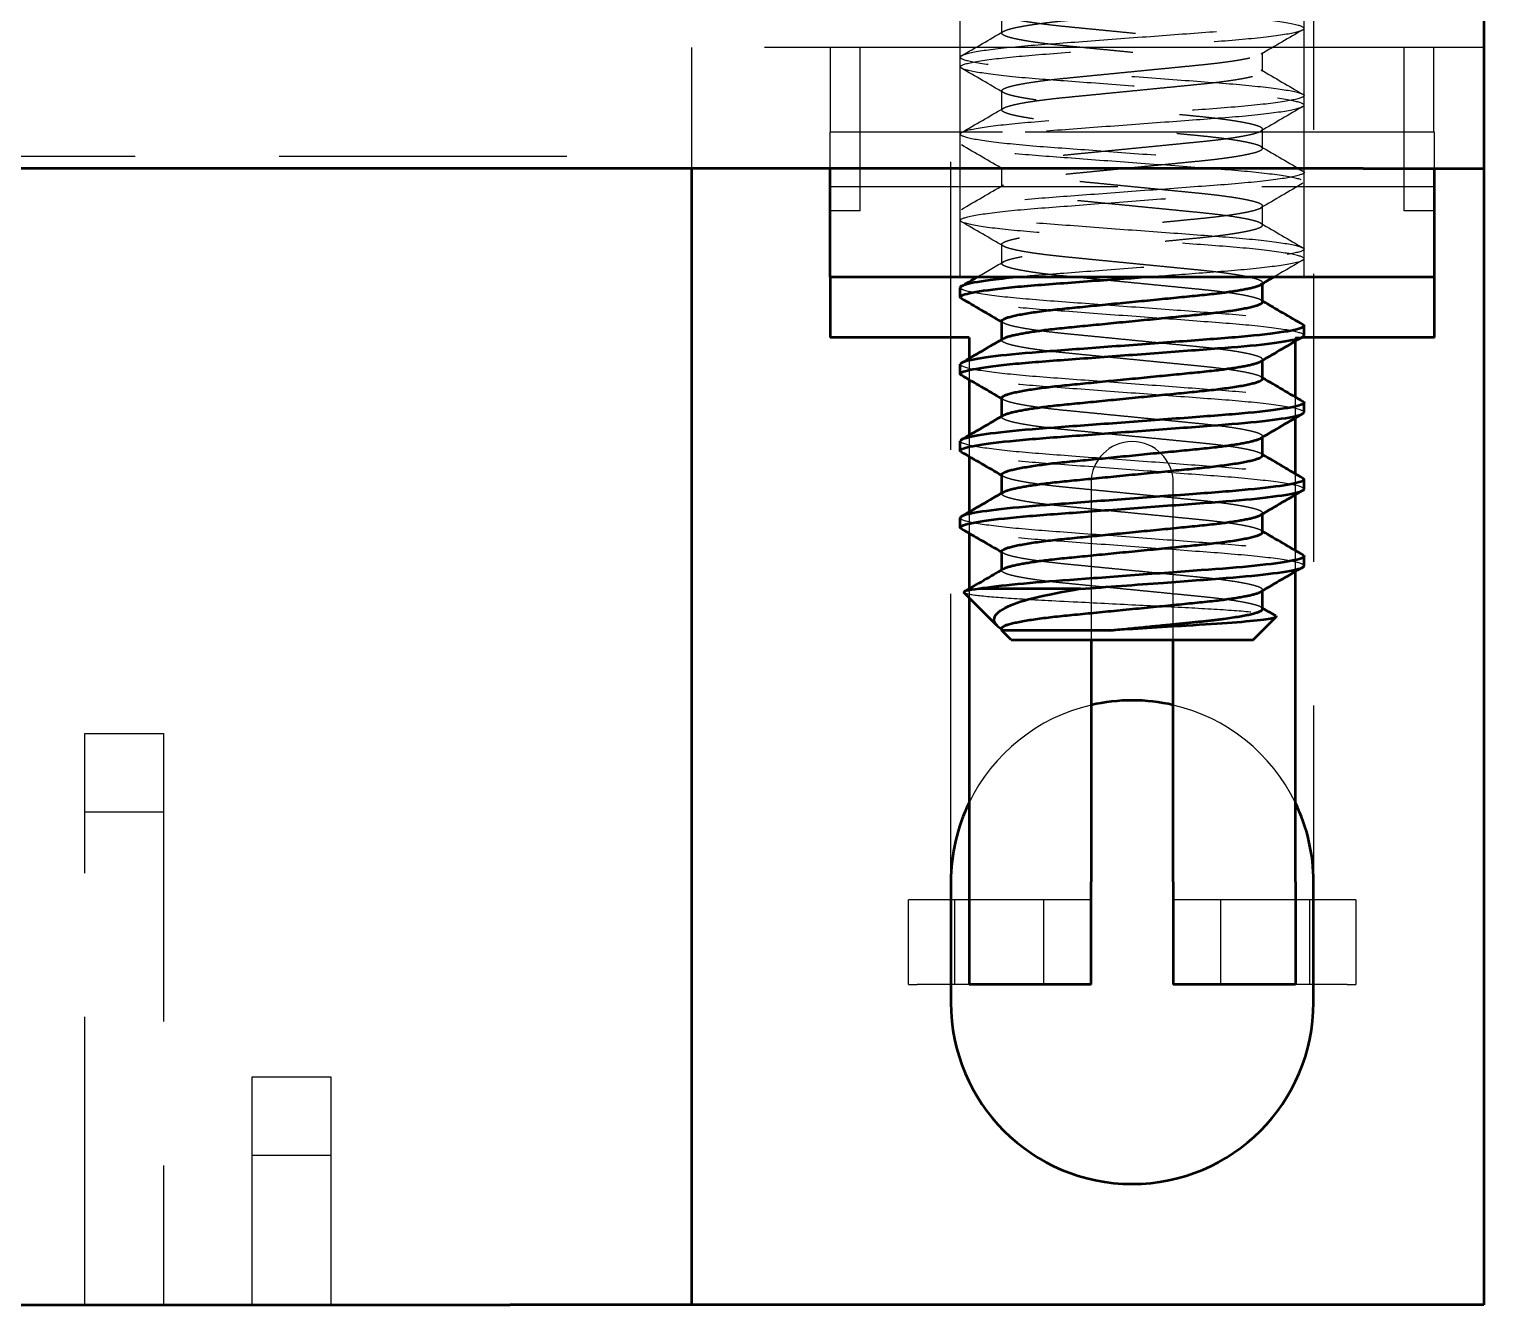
# Model space of a CAD drawing. Header units: millimetres. Extents: x 0 to 420, y 0 to 297.
# Drawn here: x 293.05 to 305.09, y 179.51 to 190.07 of the extents above; entities that cross this region are included whole.
import ezdxf

# ---------------------------------------------------------------- set-up
doc = ezdxf.new("R2010")
doc.units = ezdxf.units.MM
doc.header["$LTSCALE"] = 0.75
doc.linetypes.add('HIDDEN2', pattern=[4.7625, 3.175, -1.5875])
doc.layers.add('Hidden', color=7, linetype='HIDDEN2', lineweight=25)
doc.layers.add('Visible', color=7, linetype='Continuous', lineweight=50)

msp = doc.modelspace()

# ---------------------------------------------------------------- linework, layer by layer
at = {"layer": 'Hidden', "extrusion": (-1e-16, -1, 0)}
for p, q in [((300.681, 183.015), (300.681, 191.615)), ((300.759, 189.915), (300.759, 191.615)), ((303.603, 189.915), (303.603, 191.615)), ((303.681, 191.615), (303.681, 183.015)), ((301.102, 190.033), (301.102, 190.192)), ((298.536, 189.915), (298.536, 188.915)), ((305.091, 189.915), (298.536, 189.915)), ((299.686, 189.215), (299.686, 189.915)), ((299.931, 189.215), (299.931, 189.915)), ((303.676, 189.915), (300.686, 189.915)), ((300.759, 189.215), (300.759, 189.915)), ((300.759, 189.755), (300.759, 189.835)), ((303.26, 189.716), (303.26, 189.874)), ((303.603, 189.215), (303.603, 189.915)), ((304.431, 189.215), (304.431, 189.915)), ((304.676, 189.215), (304.676, 189.915)), ((301.102, 189.398), (301.102, 189.557)), ((303.603, 189.438), (303.603, 189.517)), ((304.681, 189.215), (299.681, 189.215)), ((299.681, 188.915), (299.681, 189.215)), ((299.931, 188.565), (299.931, 189.215)), ((303.676, 189.215), (300.686, 189.215)), ((300.759, 188.015), (300.759, 189.215)), ((303.26, 189.081), (303.26, 189.239)), ((303.603, 188.015), (303.603, 189.215)), ((304.431, 188.565), (304.431, 189.215)), ((304.681, 188.915), (304.681, 189.215)), ((300.759, 189.12), (300.759, 189.2)), ((280.836, 189.015), (298.536, 189.015)), ((301.102, 188.763), (301.102, 188.922)), ((303.603, 188.803), (303.603, 188.882)), ((299.681, 188.765), (304.681, 188.765)), ((299.931, 188.565), (299.681, 188.565)), ((300.759, 188.485), (300.759, 188.565)), ((303.26, 188.446), (303.26, 188.604)), ((304.681, 188.565), (304.431, 188.565)), ((301.102, 188.128), (301.102, 188.287)), ((303.603, 188.168), (303.603, 188.247)), ((303.26, 187.962), (303.26, 187.969)), ((301.102, 187.493), (301.102, 187.5)), ((303.531, 187.485), (303.531, 187.515)), ((303.582, 187.515), (303.531, 187.515)), ((300.831, 187.342), (300.831, 187.168)), ((303.26, 187.327), (303.26, 187.334)), ((303.531, 186.85), (303.531, 187.025)), ((301.102, 186.858), (301.102, 186.865)), ((300.831, 186.707), (300.831, 186.533)), ((303.26, 186.692), (303.26, 186.699)), ((303.531, 186.215), (303.531, 186.39)), ((301.102, 186.223), (301.102, 186.23)), ((301.841, 186.315), (301.841, 185.015)), ((302.521, 185.015), (302.521, 186.315)), ((300.831, 186.072), (300.831, 185.898)), ((303.26, 186.057), (303.26, 186.064)), ((303.531, 185.58), (303.531, 185.755)), ((301.102, 185.588), (301.102, 185.595)), ((300.831, 185.437), (300.831, 185.365)), ((303.26, 185.422), (303.26, 185.429)), ((301.116, 185.097), (301.107, 185.102)), ((293.516, 183.59), (293.516, 184.24)), ((293.516, 184.24), (294.166, 184.24)), ((293.516, 179.515), (293.516, 184.24)), ((293.516, 184.24), (294.166, 184.24)), ((294.166, 184.24), (294.166, 183.59)), ((294.166, 184.24), (294.166, 179.515)), ((294.166, 183.59), (293.516, 183.59)), ((300.403, 182.865), (300.331, 182.865)), ((300.331, 182.165), (300.331, 182.865)), ((300.831, 182.865), (300.403, 182.865)), ((300.831, 182.865), (300.712, 182.865)), ((300.712, 182.865), (300.712, 182.165)), ((300.831, 182.865), (300.712, 182.865)), ((300.712, 182.865), (300.712, 182.165)), ((301.841, 182.865), (300.831, 182.865)), ((301.449, 182.165), (301.449, 182.865)), ((303.531, 182.865), (302.521, 182.865)), ((302.913, 182.865), (302.913, 182.165)), ((303.959, 182.865), (303.531, 182.865)), ((303.65, 182.865), (303.531, 182.865)), ((303.65, 182.865), (303.531, 182.865)), ((303.65, 182.165), (303.65, 182.865)), ((303.65, 182.165), (303.65, 182.865)), ((304.031, 182.865), (303.959, 182.865)), ((304.031, 182.865), (304.031, 182.165)), ((300.331, 182.165), (300.403, 182.165)), ((300.831, 182.165), (300.403, 182.165)), ((300.831, 182.165), (300.712, 182.165)), ((300.831, 182.165), (300.712, 182.165)), ((303.959, 182.165), (303.531, 182.165)), ((303.65, 182.165), (303.531, 182.165)), ((303.65, 182.165), (303.531, 182.165)), ((303.959, 182.165), (304.031, 182.165)), ((294.901, 180.75), (294.901, 181.4)), ((294.901, 181.4), (295.551, 181.4)), ((294.901, 179.515), (294.901, 181.4)), ((294.901, 181.4), (295.551, 181.4)), ((295.551, 181.4), (295.551, 180.75)), ((295.551, 181.4), (295.551, 179.515)), ((295.551, 180.75), (294.901, 180.75))]:
    msp.add_line(p, q, dxfattribs=at)
at = {"layer": 'Hidden'}
for centre, radius, start, end in [((302.181, 186.315), 0.34, 0, 180), ((302.181, 183.015), 1.5, 103.1009, 154.1581), ((302.181, 183.015), 1.5, 25.8419, 76.8991)]:
    msp.add_arc(centre, radius, start, end, dxfattribs=at)
for points, knots in [([(302.258, 188.015), (302.411, 188.026), (302.561, 188.037), (302.872, 188.06), (303.026, 188.072), (303.292, 188.098), (303.401, 188.112), (303.555, 188.139), (303.598, 188.153), (303.608, 188.177), (303.578, 188.189), (303.452, 188.216), (303.353, 188.23), (303.099, 188.258), (302.947, 188.27), (302.612, 188.294), (302.433, 188.308), (302.061, 188.335), (301.872, 188.35), (301.523, 188.376), (301.366, 188.387), (301.093, 188.413), (300.981, 188.426), (300.818, 188.454), (300.771, 188.468), (300.751, 188.492), (300.775, 188.504), (300.893, 188.531), (300.987, 188.545), (301.233, 188.572), (301.384, 188.585), (301.716, 188.609), (301.893, 188.623), (302.259, 188.65), (302.444, 188.664), (302.793, 188.69), (302.953, 188.701), (303.238, 188.727), (303.358, 188.741), (303.529, 188.768), (303.58, 188.782), (303.614, 188.807), (303.595, 188.819), (303.485, 188.846), (303.394, 188.86), (303.159, 188.887), (303.018, 188.899), (302.694, 188.923), (302.512, 188.937), (302.14, 188.965), (301.954, 188.978), (301.603, 189.005), (301.441, 189.016), (301.149, 189.041), (301.025, 189.056), (300.846, 189.083), (300.79, 189.097), (300.747, 189.122), (300.761, 189.134), (300.861, 189.16), (300.947, 189.175), (301.175, 189.202), (301.314, 189.214), (301.634, 189.238), (301.814, 189.252), (302.185, 189.279), (302.372, 189.293), (302.726, 189.32), (302.89, 189.331), (303.187, 189.356), (303.315, 189.37), (303.503, 189.398), (303.564, 189.412), (303.615, 189.437), (303.605, 189.449), (303.515, 189.475), (303.433, 189.489), (303.211, 189.517), (303.076, 189.53), (302.76, 189.554), (302.581, 189.567), (302.21, 189.594), (302.023, 189.608), (301.667, 189.635), (301.501, 189.646), (301.201, 189.671), (301.071, 189.685), (300.875, 189.713), (300.809, 189.726), (300.748, 189.752), (300.753, 189.763), (300.833, 189.79), (300.91, 189.804), (301.123, 189.831), (301.256, 189.844), (301.567, 189.869), (301.745, 189.882), (302.115, 189.909), (302.303, 189.923), (302.661, 189.95), (302.829, 189.962), (303.134, 189.986), (303.268, 190), (303.472, 190.028), (303.542, 190.041), (303.612, 190.067), (303.612, 190.078), (303.541, 190.104), (303.469, 190.119), (303.262, 190.146), (303.133, 190.159), (302.827, 190.184), (302.653, 190.196), (302.286, 190.224), (302.097, 190.238), (301.736, 190.265), (301.567, 190.277), (301.256, 190.301), (301.119, 190.315), (300.906, 190.342), (300.832, 190.356), (300.753, 190.382), (300.748, 190.393), (300.809, 190.419), (300.877, 190.433), (301.076, 190.461), (301.203, 190.474), (301.502, 190.499), (301.673, 190.511), (302.037, 190.538), (302.226, 190.552), (302.589, 190.579), (302.76, 190.592), (303.077, 190.616), (303.217, 190.629), (303.438, 190.657), (303.517, 190.671), (303.605, 190.697), (303.615, 190.708), (303.564, 190.734), (303.5, 190.748), (303.308, 190.776), (303.185, 190.789), (302.891, 190.815), (302.724, 190.826), (302.363, 190.853), (302.174, 190.867), (301.808, 190.894), (301.635, 190.907), (301.314, 190.931), (301.17, 190.944), (300.941, 190.972), (300.858, 190.986), (300.761, 191.012), (300.747, 191.024), (300.789, 191.049), (300.847, 191.063), (301.029, 191.09), (301.149, 191.104), (301.436, 191.129), (301.6, 191.141), (301.956, 191.167), (302.146, 191.181), (302.514, 191.209), (302.689, 191.222), (303.017, 191.246), (303.166, 191.259), (303.403, 191.287), (303.491, 191.301), (303.595, 191.327), (303.614, 191.339), (303.581, 191.364), (303.527, 191.378), (303.353, 191.405), (303.236, 191.419), (302.955, 191.445), (302.794, 191.456), (302.44, 191.482), (302.25, 191.496), (301.881, 191.524), (301.704, 191.537), (301.373, 191.562), (301.223, 191.574), (300.979, 191.602), (300.887, 191.616), (300.773, 191.642), (300.75, 191.654), (300.773, 191.679), (300.823, 191.693), (300.989, 191.72), (301.102, 191.734), (301.377, 191.76), (301.535, 191.771), (301.885, 191.797), (302.075, 191.811), (302.446, 191.839), (302.624, 191.852), (302.958, 191.877), (303.11, 191.889), (303.361, 191.916), (303.458, 191.93), (303.578, 191.956), (303.606, 191.968), (303.601, 191.99), (303.568, 192.002), (303.506, 192.015)], [-5.66202, -5.66202, -5.66202, -5.66202, -5.61588, -5.61588, -5.561452, -5.561452, -5.505778, -5.505778, -5.449048, -5.449048, -5.394825, -5.394825, -5.338572, -5.338572, -5.282554, -5.282554, -5.227715, -5.227715, -5.170721, -5.170721, -5.116172, -5.116172, -5.06069, -5.06069, -5.004, -5.004, -4.949871, -4.949871, -4.893796, -4.893796, -4.837341, -4.837341, -4.782651, -4.782651, -4.727167, -4.727167, -4.672639, -4.672639, -4.615643, -4.615643, -4.560803, -4.560803, -4.504819, -4.504819, -4.448563, -4.448563, -4.39434, -4.39434, -4.337616, -4.337616, -4.281937, -4.281937, -4.227523, -4.227523, -4.170314, -4.170314, -4.115277, -4.115277, -4.059629, -4.059629, -4.003148, -4.003148, -3.948729, -3.948729, -3.891915, -3.891915, -3.835995, -3.835995, -3.781595, -3.781595, -3.724127, -3.724127, -3.668848, -3.668848, -3.613424, -3.613424, -3.556678, -3.556678, -3.502062, -3.502062, -3.445266, -3.445266, -3.389299, -3.389299, -3.335039, -3.335039, -3.278229, -3.278229, -3.222872, -3.222872, -3.167841, -3.167841, -3.110998, -3.110998, -3.056294, -3.056294, -2.999423, -2.999423, -2.943354, -2.943354, -2.889152, -2.889152, -2.832375, -2.832375, -2.776907, -2.776907, -2.722143, -2.722143, -2.665172, -2.665172, -2.610351, -2.610351, -2.553969, -2.553969, -2.49775, -2.49775, -2.443516, -2.443516, -2.386729, -2.386729, -2.331099, -2.331099, -2.276518, -2.276518, -2.219369, -2.219369, -2.164384, -2.164384, -2.108408, -2.108408, -2.051995, -2.051995, -1.997634, -1.997634, -1.940792, -1.940792, -1.884953, -1.884953, -1.830459, -1.830459, -1.773084, -1.773084, -1.717888, -1.717888, -1.662219, -1.662219, -1.605569, -1.605569, -1.551045, -1.551045, -1.494269, -1.494269, -1.438408, -1.438408, -1.384122, -1.384122, -1.327328, -1.327328, -1.272083, -1.272083, -1.216884, -1.216884, -1.160165, -1.160165, -1.105577, -1.105577, -1.048389, -1.048389, -0.992462, -0.992462, -0.93829, -0.93829, -0.881558, -0.881558, -0.826238, -0.826238, -0.771354, -0.771354, -0.714545, -0.714545, -0.659875, -0.659875, -0.603216, -0.603216, -0.547173, -0.547173, -0.493034, -0.493034, -0.436324, -0.436324, -0.380878, -0.380878, -0.326238, -0.326238, -0.269286, -0.269286, -0.214486, -0.214486, -0.158294, -0.158294, -0.102089, -0.102089, -0.051195, -0.051195, -0.000001, -0.000001, -0.000001, -0.000001]), ([(303.477, 192.015), (303.431, 192.006), (303.372, 191.998), (303.233, 191.981), (303.154, 191.973), (302.925, 191.953), (302.763, 191.942), (302.412, 191.916), (302.226, 191.902), (301.854, 191.874), (301.672, 191.861), (301.347, 191.836), (301.206, 191.824), (300.97, 191.797), (300.879, 191.783), (300.768, 191.756), (300.748, 191.744), (300.781, 191.719), (300.832, 191.706), (301.001, 191.678), (301.121, 191.664), (301.405, 191.638), (301.565, 191.627), (301.913, 191.601), (302.098, 191.587), (302.471, 191.559), (302.654, 191.546), (302.984, 191.521), (303.128, 191.509), (303.371, 191.482), (303.466, 191.468), (303.587, 191.441), (303.613, 191.429), (303.589, 191.404), (303.542, 191.391), (303.381, 191.363), (303.266, 191.349), (302.988, 191.323), (302.83, 191.312), (302.484, 191.286), (302.3, 191.272), (301.928, 191.245), (301.743, 191.231), (301.409, 191.206), (301.262, 191.194), (301.013, 191.168), (300.914, 191.154), (300.782, 191.126), (300.752, 191.113), (300.767, 191.089), (300.809, 191.076), (300.962, 191.048), (301.073, 191.034), (301.345, 191.008), (301.501, 190.996), (301.844, 190.971), (302.027, 190.957), (302.399, 190.93), (302.586, 190.916), (302.923, 190.891), (303.072, 190.879), (303.328, 190.853), (303.431, 190.839), (303.571, 190.811), (303.606, 190.798), (303.601, 190.774), (303.563, 190.761), (303.421, 190.734), (303.315, 190.72), (303.05, 190.693), (302.895, 190.682), (302.556, 190.656), (302.374, 190.643), (302.001, 190.615), (301.812, 190.601), (301.469, 190.575), (301.317, 190.564), (301.055, 190.538), (300.948, 190.524), (300.8, 190.496), (300.761, 190.483), (300.757, 190.459), (300.789, 190.446), (300.922, 190.419), (301.024, 190.405), (301.282, 190.378), (301.435, 190.366), (301.772, 190.341), (301.952, 190.328), (302.325, 190.3), (302.514, 190.286), (302.861, 190.26), (303.016, 190.249), (303.284, 190.223), (303.394, 190.209), (303.551, 190.182), (303.595, 190.168), (303.609, 190.144), (303.581, 190.132), (303.458, 190.105), (303.361, 190.091), (303.109, 190.063), (302.958, 190.051), (302.624, 190.026), (302.445, 190.013), (302.074, 189.985), (301.885, 189.971), (301.534, 189.945), (301.376, 189.934), (301.102, 189.908), (300.988, 189.895), (300.823, 189.867), (300.773, 189.853), (300.75, 189.829), (300.773, 189.817), (300.887, 189.79), (300.979, 189.776), (301.224, 189.748), (301.374, 189.736), (301.705, 189.711), (301.881, 189.698), (302.251, 189.671), (302.441, 189.657), (302.794, 189.63), (302.955, 189.619), (303.236, 189.593), (303.353, 189.58), (303.527, 189.552), (303.581, 189.538), (303.614, 189.513), (303.595, 189.502), (303.49, 189.475), (303.403, 189.461), (303.165, 189.434), (303.017, 189.421), (302.689, 189.396), (302.513, 189.383), (302.145, 189.356), (301.956, 189.342), (301.599, 189.315), (301.435, 189.304), (301.148, 189.278), (301.029, 189.265), (300.847, 189.237), (300.789, 189.223), (300.747, 189.198), (300.761, 189.187), (300.858, 189.16), (300.942, 189.146), (301.171, 189.119), (301.314, 189.105), (301.636, 189.081), (301.809, 189.069), (302.175, 189.041), (302.364, 189.027), (302.724, 189), (302.892, 188.989), (303.185, 188.964), (303.309, 188.95), (303.5, 188.922), (303.564, 188.908), (303.615, 188.883), (303.605, 188.872), (303.517, 188.845), (303.438, 188.831), (303.217, 188.804), (303.076, 188.79), (302.753, 188.766), (302.573, 188.753), (302.203, 188.725), (302.015, 188.711), (301.66, 188.685), (301.495, 188.673), (301.195, 188.648), (301.066, 188.634), (300.871, 188.607), (300.807, 188.593), (300.748, 188.567), (300.753, 188.556), (300.835, 188.53), (300.913, 188.516), (301.129, 188.488), (301.262, 188.475), (301.574, 188.451), (301.753, 188.438), (302.123, 188.41), (302.311, 188.396), (302.669, 188.37), (302.836, 188.358), (303.14, 188.333), (303.273, 188.319), (303.476, 188.292), (303.545, 188.278), (303.612, 188.252), (303.611, 188.241), (303.539, 188.215), (303.465, 188.201), (303.257, 188.173), (303.127, 188.16), (302.82, 188.135), (302.645, 188.123), (302.277, 188.096), (302.088, 188.082), (301.728, 188.055), (301.559, 188.043), (301.343, 188.026), (301.281, 188.02), (301.224, 188.015)], [-9.324967, -9.324967, -9.324967, -9.324967, -9.290712, -9.290712, -9.257025, -9.257025, -9.202444, -9.202444, -9.146628, -9.146628, -9.089746, -9.089746, -9.035382, -9.035382, -8.978985, -8.978985, -8.922792, -8.922792, -8.867812, -8.867812, -8.810672, -8.810672, -8.755964, -8.755964, -8.700338, -8.700338, -8.643493, -8.643493, -8.589219, -8.589219, -8.532999, -8.532999, -8.476363, -8.476363, -8.421529, -8.421529, -8.364548, -8.364548, -8.309621, -8.309621, -8.254137, -8.254137, -8.197285, -8.197285, -8.143006, -8.143006, -8.086916, -8.086916, -8.029767, -8.029767, -7.975031, -7.975031, -7.918157, -7.918157, -7.862935, -7.862935, -7.807542, -7.807542, -7.75064, -7.75064, -7.696271, -7.696271, -7.640264, -7.640264, -7.583377, -7.583377, -7.528716, -7.528716, -7.471924, -7.471924, -7.416264, -7.416264, -7.360934, -7.360934, -7.303416, -7.303416, -7.248868, -7.248868, -7.192896, -7.192896, -7.135964, -7.135964, -7.081484, -7.081484, -7.024941, -7.024941, -6.969009, -6.969009, -6.913903, -6.913903, -6.856626, -6.856626, -6.802022, -6.802022, -6.746272, -6.746272, -6.68941, -6.68941, -6.635087, -6.635087, -6.578752, -6.578752, -6.522442, -6.522442, -6.467515, -6.467515, -6.410431, -6.410431, -6.355673, -6.355673, -6.300098, -6.300098, -6.24326, -6.24326, -6.188999, -6.188999, -6.132827, -6.132827, -6.07605, -6.07605, -6.021255, -6.021255, -5.964315, -5.964315, -5.909313, -5.909313, -5.853866, -5.853866, -5.797008, -5.797008, -5.742715, -5.742715, -5.68666, -5.68666, -5.629354, -5.629354, -5.574642, -5.574642, -5.517794, -5.517794, -5.462478, -5.462478, -5.407107, -5.407107, -5.350187, -5.350187, -5.295781, -5.295781, -5.239794, -5.239794, -5.182891, -5.182891, -5.128243, -5.128243, -5.071466, -5.071466, -5.01568, -5.01568, -4.960359, -4.960359, -4.902854, -4.902854, -4.848242, -4.848242, -4.792278, -4.792278, -4.735311, -4.735311, -4.678386, -4.678386, -4.62232, -4.62232, -4.567926, -4.567926, -4.510986, -4.510986, -4.455534, -4.455534, -4.40032, -4.40032, -4.343382, -4.343382, -4.288586, -4.288586, -4.23148, -4.23148, -4.175323, -4.175323, -4.121005, -4.121005, -4.064107, -4.064107, -4.008555, -4.008555, -3.953625, -3.953625, -3.896571, -3.896571, -3.841669, -3.841669, -3.785066, -3.785066, -3.72877, -3.72877, -3.674441, -3.674441, -3.650976, -3.650976, -3.650976, -3.650976]), ([(300.759, 187.93), (300.759, 187.924), (300.765, 187.919), (300.811, 187.9), (300.881, 187.886), (301.081, 187.858), (301.209, 187.845), (301.509, 187.82), (301.681, 187.808), (302.046, 187.781), (302.235, 187.767), (302.598, 187.74), (302.768, 187.728), (303.083, 187.703), (303.223, 187.69), (303.442, 187.662), (303.52, 187.648), (303.577, 187.631), (303.587, 187.627), (303.593, 187.623)], [-3.5315691, -3.5315691, -3.5315691, -3.5315691, -3.5071146, -3.5071146, -3.449893, -3.449893, -3.3948362, -3.3948362, -3.3386622, -3.3386622, -3.2821817, -3.2821817, -3.2277459, -3.2277459, -3.1708041, -3.1708041, -3.1149029, -3.1149029, -3.0978846, -3.0978846, -3.0978846, -3.0978846]), ([(303.603, 187.533), (303.603, 187.533), (303.603, 187.534), (303.599, 187.547), (303.56, 187.56), (303.415, 187.587), (303.307, 187.601), (303.04, 187.628), (302.885, 187.639), (302.544, 187.665), (302.362, 187.678), (301.988, 187.706), (301.8, 187.72), (301.458, 187.745), (301.307, 187.757), (301.047, 187.783), (300.942, 187.797), (300.818, 187.82), (300.784, 187.83), (300.768, 187.839)], [-6.3445245, -6.3445245, -6.3445245, -6.3445245, -6.3413396, -6.3413396, -6.2867318, -6.2867318, -6.2299934, -6.2299934, -6.1745494, -6.1745494, -6.1192776, -6.1192776, -6.0618177, -6.0618177, -6.00741, -6.00741, -5.9514976, -5.9514976, -5.9112672, -5.9112672, -5.9112672, -5.9112672]), ([(300.759, 187.295), (300.759, 187.291), (300.762, 187.287), (300.791, 187.27), (300.851, 187.256), (301.037, 187.229), (301.158, 187.215), (301.447, 187.19), (301.613, 187.178), (301.971, 187.152), (302.16, 187.137), (302.527, 187.11), (302.702, 187.097), (303.027, 187.073), (303.173, 187.06), (303.407, 187.032), (303.494, 187.018), (303.568, 186.999), (303.584, 186.994), (303.593, 186.989)], [-2.6302563, -2.6302563, -2.6302563, -2.6302563, -2.6132978, -2.6132978, -2.5558333, -2.5558333, -2.500558, -2.500558, -2.4451611, -2.4451611, -2.3884173, -2.3884173, -2.3338048, -2.3338048, -2.2770173, -2.2770173, -2.2210523, -2.2210523, -2.1972637, -2.1972637, -2.1972637, -2.1972637]), ([(303.603, 186.898), (303.603, 186.9), (303.602, 186.902), (303.586, 186.917), (303.538, 186.93), (303.374, 186.958), (303.258, 186.972), (302.978, 186.998), (302.819, 187.009), (302.472, 187.035), (302.288, 187.049), (301.916, 187.076), (301.731, 187.09), (301.399, 187.115), (301.253, 187.126), (301.005, 187.153), (300.908, 187.167), (300.807, 187.189), (300.781, 187.196), (300.768, 187.204)], [-7.2434415, -7.2434415, -7.2434415, -7.2434415, -7.2330016, -7.2330016, -7.1781936, -7.1781936, -7.1212361, -7.1212361, -7.0664631, -7.0664631, -7.0110071, -7.0110071, -6.9542338, -6.9542338, -6.9000353, -6.9000353, -6.8439782, -6.8439782, -6.8109643, -6.8109643, -6.8109643, -6.8109643]), ([(300.759, 186.66), (300.759, 186.658), (300.76, 186.655), (300.775, 186.641), (300.826, 186.627), (300.994, 186.599), (301.108, 186.585), (301.384, 186.56), (301.543, 186.548), (301.894, 186.522), (302.084, 186.508), (302.454, 186.481), (302.632, 186.467), (302.966, 186.443), (303.117, 186.43), (303.366, 186.403), (303.462, 186.389), (303.558, 186.368), (303.581, 186.361), (303.593, 186.353)], [-1.7309622, -1.7309622, -1.7309622, -1.7309622, -1.7209898, -1.7209898, -1.6642196, -1.6642196, -1.6087503, -1.6087503, -1.5540039, -1.5540039, -1.4970314, -1.4970314, -1.4422097, -1.4422097, -1.3858555, -1.3858555, -1.3296346, -1.3296346, -1.2984916, -1.2984916, -1.2984916, -1.2984916]), ([(303.603, 186.263), (303.603, 186.267), (303.6, 186.27), (303.57, 186.287), (303.513, 186.3), (303.332, 186.328), (303.207, 186.342), (302.914, 186.368), (302.752, 186.379), (302.4, 186.405), (302.214, 186.419), (301.842, 186.447), (301.66, 186.46), (301.337, 186.484), (301.196, 186.497), (300.963, 186.524), (300.874, 186.538), (300.795, 186.558), (300.778, 186.563), (300.768, 186.569)], [-8.1428507, -8.1428507, -8.1428507, -8.1428507, -8.1253313, -8.1253313, -8.0701537, -8.0701537, -8.0127976, -8.0127976, -7.9583055, -7.9583055, -7.9024857, -7.9024857, -7.8456529, -7.8456529, -7.7913057, -7.7913057, -7.7349103, -7.7349103, -7.7097887, -7.7097887, -7.7097887, -7.7097887]), ([(300.759, 186.025), (300.759, 186.024), (300.759, 186.024), (300.762, 186.011), (300.803, 185.997), (300.953, 185.97), (301.06, 185.956), (301.324, 185.93), (301.477, 185.918), (301.821, 185.893), (302.01, 185.879), (302.383, 185.851), (302.564, 185.837), (302.903, 185.812), (303.058, 185.801), (303.321, 185.774), (303.426, 185.76), (303.546, 185.736), (303.578, 185.727), (303.593, 185.718)], [-0.8320296, -0.8320296, -0.8320296, -0.8320296, -0.8295443, -0.8295443, -0.7727045, -0.7727045, -0.7168611, -0.7168611, -0.6623747, -0.6623747, -0.6049931, -0.6049931, -0.5497919, -0.5497919, -0.494141, -0.494141, -0.4374853, -0.4374853, -0.3987018, -0.3987018, -0.3987018, -0.3987018]), ([(303.603, 185.628), (303.603, 185.633), (303.596, 185.639), (303.551, 185.657), (303.484, 185.671), (303.286, 185.699), (303.155, 185.712), (302.854, 185.737), (302.688, 185.749), (302.331, 185.775), (302.143, 185.789), (301.771, 185.817), (301.591, 185.83), (301.275, 185.854), (301.141, 185.867), (300.922, 185.895), (300.842, 185.909), (300.785, 185.926), (300.775, 185.93), (300.768, 185.934)], [-9.0414321, -9.0414321, -9.0414321, -9.0414321, -9.0167781, -9.0167781, -8.9614821, -8.9614821, -8.9047662, -8.9047662, -8.8506068, -8.8506068, -8.7947034, -8.7947034, -8.7374983, -8.7374983, -8.6829323, -8.6829323, -8.6262353, -8.6262353, -8.6093194, -8.6093194, -8.6093194, -8.6093194]), ([(300.789, 185.407), (300.79, 185.406), (300.792, 185.405), (300.812, 185.396), (300.865, 185.387), (301.033, 185.37), (301.143, 185.362), (301.366, 185.348), (301.518, 185.34), (301.897, 185.321), (302.071, 185.312), (302.402, 185.295), (302.557, 185.287), (302.848, 185.271), (302.979, 185.263), (303.186, 185.246), (303.262, 185.238), (303.344, 185.224), (303.361, 185.219), (303.369, 185.214)], [-0.5690333, -0.5690333, -0.5690333, -0.5690333, -0.5590926, -0.5590926, -0.4914394, -0.4914394, -0.4263656, -0.4263656, -0.3815815, -0.3815815, -0.347023, -0.347023, -0.3149821, -0.3149821, -0.281842, -0.281842, -0.2510152, -0.2510152, -0.2300744, -0.2300744, -0.2300744, -0.2300744])]:
    msp.add_open_spline(points, degree=3, knots=knots, dxfattribs=at)
for points, weights, knots in [([(303.26, 187.811), (303.26, 187.864), (302.72, 187.916), (302.181, 187.969), (301.642, 188.022), (301.102, 188.075), (301.102, 188.128), (301.102, 188.181), (301.642, 188.234), (302.181, 188.287), (302.72, 188.34), (303.26, 188.393), (303.26, 188.446), (303.26, 188.499), (302.72, 188.551), (302.181, 188.604), (301.642, 188.657), (301.102, 188.71), (301.102, 188.763), (301.102, 188.816), (301.642, 188.869), (302.181, 188.922), (302.72, 188.975), (303.26, 189.028), (303.26, 189.081), (303.26, 189.134), (302.72, 189.186), (302.181, 189.239), (301.642, 189.292), (301.102, 189.345), (301.102, 189.398), (301.102, 189.451), (301.642, 189.504), (302.181, 189.557), (302.72, 189.61), (303.26, 189.663), (303.26, 189.716), (303.26, 189.769), (302.72, 189.821), (302.181, 189.874), (301.642, 189.927), (301.102, 189.98), (301.102, 190.033), (301.102, 190.086), (301.642, 190.139), (302.181, 190.192), (302.72, 190.245), (303.26, 190.298), (303.26, 190.351), (303.26, 190.404), (302.72, 190.456), (302.181, 190.509), (301.642, 190.562), (301.102, 190.615), (301.102, 190.668), (301.102, 190.721), (301.642, 190.774), (302.181, 190.827), (302.72, 190.88), (303.26, 190.933), (303.26, 190.986), (303.26, 191.039), (302.72, 191.091), (302.181, 191.144), (301.642, 191.197), (301.102, 191.25), (301.102, 191.303), (301.102, 191.356), (301.642, 191.409), (302.181, 191.462), (302.72, 191.515), (303.26, 191.568), (303.26, 191.621), (303.26, 191.674), (302.72, 191.726), (302.181, 191.779), (301.642, 191.832), (301.102, 191.885), (301.102, 191.938), (301.102, 191.974), (301.392, 192.015)], [1, 0.866025403784, 1, 0.866025403784, 1, 0.866025403784, 1, 0.866025403784, 1, 0.866025403784, 1, 0.866025403784, 1, 0.866025403784, 1, 0.866025403784, 1, 0.866025403784, 1, 0.866025403784, 1, 0.866025403784, 1, 0.866025403784, 1, 0.866025403784, 1, 0.866025403784, 1, 0.866025403784, 1, 0.866025403784, 1, 0.866025403784, 1, 0.866025403784, 1, 0.866025403784, 1, 0.866025403784, 1, 0.866025403784, 1, 0.866025403784, 1, 0.866025403784, 1, 0.866025403784, 1, 0.866025403784, 1, 0.866025403784, 1, 0.866025403784, 1, 0.866025403784, 1, 0.866025403784, 1, 0.866025403784, 1, 0.866025403784, 1, 0.866025403784, 1, 0.866025403784, 1, 0.866025403784, 1, 0.866025403784, 1, 0.866025403784, 1, 0.866025403784, 1, 0.866025403784, 1, 0.866025403784, 1, 0.904604290732, 0.945060326553], [0.3125, 0.3125, 0.3125, 0.3229167, 0.3229167, 0.3333333, 0.3333333, 0.34375, 0.34375, 0.3541667, 0.3541667, 0.3645833, 0.3645833, 0.375, 0.375, 0.3854167, 0.3854167, 0.3958333, 0.3958333, 0.40625, 0.40625, 0.4166667, 0.4166667, 0.4270833, 0.4270833, 0.4375, 0.4375, 0.4479167, 0.4479167, 0.4583333, 0.4583333, 0.46875, 0.46875, 0.4791667, 0.4791667, 0.4895833, 0.4895833, 0.5, 0.5, 0.5104167, 0.5104167, 0.5208333, 0.5208333, 0.53125, 0.53125, 0.5416667, 0.5416667, 0.5520833, 0.5520833, 0.5625, 0.5625, 0.5729167, 0.5729167, 0.5833333, 0.5833333, 0.59375, 0.59375, 0.6041667, 0.6041667, 0.6145833, 0.6145833, 0.625, 0.625, 0.6354167, 0.6354167, 0.6458333, 0.6458333, 0.65625, 0.65625, 0.6666667, 0.6666667, 0.6770833, 0.6770833, 0.6875, 0.6875, 0.6979167, 0.6979167, 0.7083333, 0.7083333, 0.71875, 0.71875, 0.7261671, 0.7261671, 0.7261671]), ([(303.246, 187.954), (303.26, 187.962), (303.26, 187.969), (303.26, 188.022), (302.72, 188.075), (302.181, 188.128), (301.642, 188.181), (301.102, 188.234), (301.102, 188.287), (301.102, 188.34), (301.642, 188.393), (302.181, 188.446), (302.72, 188.499), (303.26, 188.551), (303.26, 188.604), (303.26, 188.657), (302.72, 188.71), (302.181, 188.763), (301.642, 188.816), (301.102, 188.869), (301.102, 188.922), (301.102, 188.975), (301.642, 189.028), (302.181, 189.081), (302.72, 189.134), (303.26, 189.186), (303.26, 189.239), (303.26, 189.292), (302.72, 189.345), (302.181, 189.398), (301.642, 189.451), (301.102, 189.504), (301.102, 189.557), (301.102, 189.61), (301.642, 189.663), (302.181, 189.716), (302.72, 189.769), (303.26, 189.821), (303.26, 189.874), (303.26, 189.927), (302.72, 189.98), (302.181, 190.033), (301.642, 190.086), (301.102, 190.139), (301.102, 190.192), (301.102, 190.245), (301.642, 190.298), (302.181, 190.351), (302.72, 190.404), (303.26, 190.456), (303.26, 190.509), (303.26, 190.562), (302.72, 190.615), (302.181, 190.668), (301.642, 190.721), (301.102, 190.774), (301.102, 190.827), (301.102, 190.88), (301.642, 190.933), (302.181, 190.986), (302.72, 191.039), (303.26, 191.091), (303.26, 191.144), (303.26, 191.197), (302.72, 191.25), (302.181, 191.303), (301.642, 191.356), (301.102, 191.409), (301.102, 191.462), (301.102, 191.515), (301.642, 191.568), (302.181, 191.621), (302.72, 191.674), (303.26, 191.726), (303.26, 191.779), (303.26, 191.832), (302.72, 191.885), (302.181, 191.938), (301.642, 191.991), (301.527, 192.002), (301.432, 192.015)], [0.96501326851, 0.979312070091, 1, 0.866025403784, 1, 0.866025403784, 1, 0.866025403784, 1, 0.866025403784, 1, 0.866025403784, 1, 0.866025403784, 1, 0.866025403784, 1, 0.866025403784, 1, 0.866025403784, 1, 0.866025403784, 1, 0.866025403784, 1, 0.866025403784, 1, 0.866025403784, 1, 0.866025403784, 1, 0.866025403784, 1, 0.866025403784, 1, 0.866025403784, 1, 0.866025403784, 1, 0.866025403784, 1, 0.866025403784, 1, 0.866025403784, 1, 0.866025403784, 1, 0.866025403784, 1, 0.866025403784, 1, 0.866025403784, 1, 0.866025403784, 1, 0.866025403784, 1, 0.866025403784, 1, 0.866025403784, 1, 0.866025403784, 1, 0.866025403784, 1, 0.866025403784, 1, 0.866025403784, 1, 0.866025403784, 1, 0.866025403784, 1, 0.866025403784, 1, 0.866025403784, 1, 0.866025403784, 1, 0.968146923617, 0.951440278031], [0.3108915, 0.3108915, 0.3108915, 0.3125, 0.3125, 0.3229167, 0.3229167, 0.3333333, 0.3333333, 0.34375, 0.34375, 0.3541667, 0.3541667, 0.3645833, 0.3645833, 0.375, 0.375, 0.3854167, 0.3854167, 0.3958333, 0.3958333, 0.40625, 0.40625, 0.4166667, 0.4166667, 0.4270833, 0.4270833, 0.4375, 0.4375, 0.4479167, 0.4479167, 0.4583333, 0.4583333, 0.46875, 0.46875, 0.4791667, 0.4791667, 0.4895833, 0.4895833, 0.5, 0.5, 0.5104167, 0.5104167, 0.5208333, 0.5208333, 0.53125, 0.53125, 0.5416667, 0.5416667, 0.5520833, 0.5520833, 0.5625, 0.5625, 0.5729167, 0.5729167, 0.5833333, 0.5833333, 0.59375, 0.59375, 0.6041667, 0.6041667, 0.6145833, 0.6145833, 0.625, 0.625, 0.6354167, 0.6354167, 0.6458333, 0.6458333, 0.65625, 0.65625, 0.6666667, 0.6666667, 0.6770833, 0.6770833, 0.6875, 0.6875, 0.6979167, 0.6979167, 0.7083333, 0.7083333, 0.7108099, 0.7108099, 0.7108099]), ([(303.246, 187.319), (303.26, 187.327), (303.26, 187.334), (303.26, 187.387), (302.72, 187.44), (302.181, 187.493), (301.642, 187.546), (301.102, 187.599), (301.102, 187.652)], [0.96501326851, 0.979312070091, 1, 0.866025403784, 1, 0.866025403784, 1, 0.866025403784, 1], [0.24839149, 0.24839149, 0.24839149, 0.25, 0.25, 0.26041667, 0.26041667, 0.27083333, 0.27083333, 0.28125, 0.28125, 0.28125]), ([(303.26, 187.176), (303.26, 187.229), (302.72, 187.281), (302.181, 187.334), (301.642, 187.387), (301.102, 187.44), (301.102, 187.493), (301.102, 187.5), (301.116, 187.508)], [1, 0.866025403784, 1, 0.866025403784, 1, 0.866025403784, 1, 0.979312070091, 0.96501326851], [0.25, 0.25, 0.25, 0.26041667, 0.26041667, 0.27083333, 0.27083333, 0.28125, 0.28125, 0.28285851, 0.28285851, 0.28285851]), ([(303.246, 186.684), (303.26, 186.692), (303.26, 186.699), (303.26, 186.752), (302.72, 186.805), (302.181, 186.858), (301.642, 186.911), (301.102, 186.964), (301.102, 187.017)], [0.96501326851, 0.979312070091, 1, 0.866025403784, 1, 0.866025403784, 1, 0.866025403784, 1], [0.18589149, 0.18589149, 0.18589149, 0.1875, 0.1875, 0.19791667, 0.19791667, 0.20833333, 0.20833333, 0.21875, 0.21875, 0.21875]), ([(303.26, 186.541), (303.26, 186.594), (302.72, 186.646), (302.181, 186.699), (301.642, 186.752), (301.102, 186.805), (301.102, 186.858), (301.102, 186.865), (301.116, 186.873)], [1, 0.866025403784, 1, 0.866025403784, 1, 0.866025403784, 1, 0.979312070091, 0.96501326851], [0.1875, 0.1875, 0.1875, 0.19791667, 0.19791667, 0.20833333, 0.20833333, 0.21875, 0.21875, 0.22035851, 0.22035851, 0.22035851]), ([(303.246, 186.049), (303.26, 186.057), (303.26, 186.064), (303.26, 186.117), (302.72, 186.17), (302.181, 186.223), (301.642, 186.276), (301.102, 186.329), (301.102, 186.382)], [0.96501326851, 0.979312070091, 1, 0.866025403784, 1, 0.866025403784, 1, 0.866025403784, 1], [0.12339149, 0.12339149, 0.12339149, 0.125, 0.125, 0.13541667, 0.13541667, 0.14583333, 0.14583333, 0.15625, 0.15625, 0.15625]), ([(303.26, 185.906), (303.26, 185.959), (302.72, 186.011), (302.181, 186.064), (301.642, 186.117), (301.102, 186.17), (301.102, 186.223), (301.102, 186.23), (301.116, 186.238)], [1, 0.866025403784, 1, 0.866025403784, 1, 0.866025403784, 1, 0.979312070091, 0.96501326851], [0.125, 0.125, 0.125, 0.13541667, 0.13541667, 0.14583333, 0.14583333, 0.15625, 0.15625, 0.15785851, 0.15785851, 0.15785851]), ([(303.246, 185.414), (303.26, 185.422), (303.26, 185.429), (303.26, 185.482), (302.72, 185.535), (302.181, 185.588), (301.642, 185.641), (301.102, 185.694), (301.102, 185.747)], [0.96501326851, 0.979312070091, 1, 0.866025403784, 1, 0.866025403784, 1, 0.866025403784, 1], [0.06089149, 0.06089149, 0.06089149, 0.0625, 0.0625, 0.07291667, 0.07291667, 0.08333333, 0.08333333, 0.09375, 0.09375, 0.09375]), ([(303.26, 185.271), (303.26, 185.324), (302.72, 185.376), (302.181, 185.429), (301.642, 185.482), (301.102, 185.535), (301.102, 185.588), (301.102, 185.595), (301.116, 185.603)], [1, 0.866025403784, 1, 0.866025403784, 1, 0.866025403784, 1, 0.979312070091, 0.96501326851], [0.0625, 0.0625, 0.0625, 0.07291667, 0.07291667, 0.08333333, 0.08333333, 0.09375, 0.09375, 0.09535851, 0.09535851, 0.09535851])]:
    msp.add_rational_spline(points, weights, degree=2, knots=knots, dxfattribs=at)
for points in [[(303.593, 190.062), (303.478, 189.994), (303.362, 189.927), (303.246, 189.859)], [(300.768, 189.846), (300.884, 189.913), (301, 189.981), (301.116, 190.048)], [(301.116, 189.542), (301, 189.609), (300.884, 189.677), (300.768, 189.744)], [(303.246, 189.731), (303.362, 189.663), (303.478, 189.596), (303.593, 189.528)], [(300.768, 189.211), (300.884, 189.278), (301, 189.346), (301.116, 189.413)], [(303.593, 189.427), (303.478, 189.359), (303.362, 189.292), (303.246, 189.224)], [(301.116, 188.907), (301, 188.974), (300.884, 189.042), (300.768, 189.109)], [(303.246, 189.096), (303.362, 189.028), (303.478, 188.961), (303.593, 188.893)], [(300.768, 188.576), (300.884, 188.643), (301, 188.711), (301.116, 188.778)], [(303.593, 188.792), (303.478, 188.724), (303.362, 188.657), (303.246, 188.589)], [(301.116, 188.272), (301, 188.339), (300.884, 188.407), (300.768, 188.474)], [(303.246, 188.461), (303.362, 188.393), (303.478, 188.326), (303.593, 188.258)], [(300.895, 188.015), (300.969, 188.057), (301.042, 188.1), (301.116, 188.143)], [(303.593, 188.157), (303.512, 188.109), (303.431, 188.062), (303.35, 188.015)], [(303.246, 187.826), (303.251, 187.823), (303.255, 187.82), (303.26, 187.818)], [(301.116, 187.637), (301.111, 187.639), (301.107, 187.642), (301.102, 187.645)], [(303.246, 187.191), (303.251, 187.188), (303.255, 187.185), (303.26, 187.183)], [(301.116, 187.002), (301.111, 187.004), (301.107, 187.007), (301.102, 187.01)], [(303.246, 186.556), (303.251, 186.553), (303.255, 186.55), (303.26, 186.548)], [(301.116, 186.367), (301.111, 186.369), (301.107, 186.372), (301.102, 186.375)], [(303.246, 185.921), (303.251, 185.918), (303.255, 185.915), (303.26, 185.913)], [(301.116, 185.732), (301.111, 185.734), (301.107, 185.737), (301.102, 185.74)], [(303.246, 185.286), (303.251, 185.283), (303.255, 185.28), (303.26, 185.278)], [(301.102, 185.105), (301.108, 185.101), (301.115, 185.097), (301.122, 185.093)]]:
    msp.add_open_spline(points, degree=3, dxfattribs=at)
msp.add_rational_spline([(301.122, 185.093), (301.102, 185.103), (301.102, 185.112)], [0.959251943577, 0.974937585969, 1], degree=2, dxfattribs=at)
at = {"layer": 'Visible', "extrusion": (-1e-16, -1, 0)}
for p, q in [((305.091, 191.615), (305.091, 188.915)), ((304.091, 188.915), (275.281, 188.915)), ((298.536, 188.915), (298.536, 179.515)), ((299.681, 188.015), (299.681, 188.915)), ((304.091, 188.915), (305.091, 188.915)), ((304.681, 188.015), (304.681, 188.915)), ((305.091, 188.915), (305.091, 179.515)), ((304.681, 188.015), (299.681, 188.015)), ((299.681, 188.015), (299.681, 187.515)), ((304.681, 187.515), (304.681, 188.015)), ((300.759, 187.85), (300.759, 187.93)), ((303.26, 187.811), (303.26, 187.962)), ((301.102, 187.5), (301.102, 187.652)), ((303.603, 187.533), (303.603, 187.612)), ((300.831, 187.515), (299.681, 187.515)), ((300.831, 187.515), (300.831, 187.342)), ((303.531, 187.025), (303.531, 187.485)), ((304.681, 187.515), (303.582, 187.515)), ((300.759, 187.215), (300.759, 187.295)), ((303.26, 187.176), (303.26, 187.327)), ((300.831, 187.168), (300.831, 186.707)), ((301.102, 186.865), (301.102, 187.017)), ((303.603, 186.898), (303.603, 186.977)), ((303.531, 186.39), (303.531, 186.85)), ((303.26, 186.541), (303.26, 186.692)), ((300.759, 186.58), (300.759, 186.66)), ((300.831, 186.533), (300.831, 186.072)), ((301.102, 186.23), (301.102, 186.382)), ((303.603, 186.263), (303.603, 186.342)), ((303.531, 185.755), (303.531, 186.215)), ((300.759, 185.945), (300.759, 186.025)), ((303.26, 185.906), (303.26, 186.057)), ((300.831, 185.898), (300.831, 185.437)), ((301.102, 185.595), (301.102, 185.747)), ((303.603, 185.628), (303.603, 185.707)), ((303.531, 183.015), (303.531, 185.58)), ((301.058, 185.138), (300.789, 185.407)), ((300.831, 185.365), (300.831, 183.015)), ((301.753, 185.437), (300.914, 185.437)), ((303.26, 185.271), (303.26, 185.422)), ((303.181, 185.015), (303.372, 185.206)), ((301.102, 185.093), (301.102, 185.112)), ((301.993, 185.093), (301.102, 185.093)), ((301.181, 185.015), (301.102, 185.093)), ((301.181, 185.015), (303.181, 185.015)), ((301.841, 185.015), (301.841, 183.015)), ((302.521, 183.015), (302.521, 185.015)), ((300.681, 183.015), (300.681, 182.015)), ((300.831, 183.015), (300.831, 182.165)), ((301.841, 182.165), (301.841, 183.015)), ((302.521, 183.015), (302.521, 182.165)), ((303.531, 183.015), (303.531, 182.165)), ((303.681, 182.015), (303.681, 183.015)), ((301.841, 182.165), (300.831, 182.165)), ((303.531, 182.165), (302.521, 182.165)), ((282.336, 179.515), (297.036, 179.515)), ((298.536, 179.515), (297.036, 179.515)), ((305.091, 179.515), (298.536, 179.515))]:
    msp.add_line(p, q, dxfattribs=at)
at = {"layer": 'Visible'}
for centre, start, end in [((302.181, 183.015), 76.8991, 103.1009), ((302.181, 183.015), 154.1581, 180), ((302.181, 183.015), 0, 25.8419), ((302.181, 182.015), 180, 0)]:
    msp.add_arc(centre, 1.5, start, end, dxfattribs=at)
for points, knots in [([(300.768, 187.839), (300.762, 187.843), (300.759, 187.847), (300.758, 187.862), (300.792, 187.875), (300.929, 187.902), (301.032, 187.916), (301.292, 187.943), (301.446, 187.954), (301.784, 187.98), (301.965, 187.993), (302.184, 188.009), (302.221, 188.012), (302.258, 188.015)], [-5.9112672, -5.9112672, -5.9112672, -5.9112672, -5.8946809, -5.8946809, -5.8402681, -5.8402681, -5.7837927, -5.7837927, -5.7281169, -5.7281169, -5.673084, -5.673084, -5.6620199, -5.6620199, -5.6620199, -5.6620199]), ([(301.224, 188.015), (301.142, 188.007), (301.069, 187.999), (300.902, 187.977), (300.829, 187.963), (300.769, 187.943), (300.759, 187.936), (300.759, 187.93)], [-3.6509763, -3.6509763, -3.6509763, -3.6509763, -3.6175437, -3.6175437, -3.5618408, -3.5618408, -3.5315691, -3.5315691, -3.5315691, -3.5315691]), ([(300.768, 187.204), (300.759, 187.209), (300.756, 187.215), (300.769, 187.232), (300.813, 187.245), (300.968, 187.272), (301.08, 187.287), (301.354, 187.313), (301.512, 187.324), (301.855, 187.35), (302.038, 187.363), (302.411, 187.391), (302.597, 187.405), (302.933, 187.43), (303.081, 187.441), (303.335, 187.468), (303.437, 187.482), (303.57, 187.509), (303.603, 187.521), (303.603, 187.533)], [-6.8109643, -6.8109643, -6.8109643, -6.8109643, -6.7870809, -6.7870809, -6.7323873, -6.7323873, -6.6755544, -6.6755544, -6.6205096, -6.6205096, -6.5651621, -6.5651621, -6.5083531, -6.5083531, -6.4540924, -6.4540924, -6.3981341, -6.3981341, -6.3445245, -6.3445245, -6.3445245, -6.3445245]), ([(303.593, 187.623), (303.608, 187.615), (303.606, 187.607), (303.561, 187.585), (303.496, 187.571), (303.303, 187.543), (303.179, 187.53), (302.884, 187.505), (302.716, 187.493), (302.355, 187.466), (302.165, 187.452), (301.8, 187.425), (301.628, 187.412), (301.308, 187.388), (301.164, 187.375), (300.937, 187.347), (300.855, 187.333), (300.775, 187.311), (300.759, 187.303), (300.759, 187.295)], [-3.0978846, -3.0978846, -3.0978846, -3.0978846, -3.0602863, -3.0602863, -3.0028486, -3.0028486, -2.9475913, -2.9475913, -2.8917483, -2.8917483, -2.8350403, -2.8350403, -2.7804584, -2.7804584, -2.7235982, -2.7235982, -2.6676828, -2.6676828, -2.6302563, -2.6302563, -2.6302563, -2.6302563]), ([(303.593, 186.989), (303.605, 186.982), (303.606, 186.975), (303.579, 186.955), (303.524, 186.942), (303.348, 186.914), (303.23, 186.9), (302.948, 186.875), (302.786, 186.863), (302.432, 186.837), (302.242, 186.823), (301.873, 186.795), (301.696, 186.782), (301.366, 186.758), (301.216, 186.745), (300.974, 186.718), (300.883, 186.704), (300.781, 186.679), (300.759, 186.67), (300.759, 186.66)], [-2.1972637, -2.1972637, -2.1972637, -2.1972637, -2.166804, -2.166804, -2.1100026, -2.1100026, -2.0546474, -2.0546474, -1.9996374, -1.9996374, -1.9427951, -1.9427951, -1.888093, -1.888093, -1.8312543, -1.8312543, -1.7751851, -1.7751851, -1.7309622, -1.7309622, -1.7309622, -1.7309622]), ([(300.768, 186.569), (300.756, 186.576), (300.755, 186.583), (300.783, 186.602), (300.836, 186.615), (301.009, 186.643), (301.129, 186.657), (301.416, 186.683), (301.576, 186.694), (301.925, 186.72), (302.111, 186.734), (302.483, 186.762), (302.666, 186.775), (302.994, 186.8), (303.137, 186.812), (303.378, 186.838), (303.471, 186.852), (303.579, 186.877), (303.603, 186.887), (303.603, 186.898)], [-7.7097887, -7.7097887, -7.7097887, -7.7097887, -7.6789179, -7.6789179, -7.6239479, -7.6239479, -7.5668153, -7.5668153, -7.5122303, -7.5122303, -7.4566161, -7.4566161, -7.3998358, -7.3998358, -7.3456107, -7.3456107, -7.2894069, -7.2894069, -7.2434415, -7.2434415, -7.2434415, -7.2434415]), ([(303.593, 186.353), (303.602, 186.348), (303.605, 186.343), (303.594, 186.326), (303.548, 186.312), (303.389, 186.284), (303.278, 186.271), (303.008, 186.245), (302.852, 186.233), (302.505, 186.208), (302.315, 186.193), (301.943, 186.166), (301.764, 186.152), (301.427, 186.127), (301.274, 186.115), (301.018, 186.088), (300.917, 186.074), (300.79, 186.048), (300.759, 186.036), (300.759, 186.025)], [-1.2984916, -1.2984916, -1.2984916, -1.2984916, -1.2754024, -1.2754024, -1.2186205, -1.2186205, -1.1629877, -1.1629877, -1.1084193, -1.1084193, -1.0512664, -1.0512664, -0.9962776, -0.9962776, -0.9403261, -0.9403261, -0.8839089, -0.8839089, -0.8320296, -0.8320296, -0.8320296, -0.8320296]), ([(300.768, 185.934), (300.753, 185.943), (300.755, 185.951), (300.802, 185.972), (300.864, 185.986), (301.054, 186.014), (301.182, 186.027), (301.479, 186.053), (301.643, 186.064), (301.997, 186.09), (302.184, 186.104), (302.555, 186.132), (302.736, 186.145), (303.055, 186.169), (303.192, 186.182), (303.419, 186.209), (303.504, 186.223), (303.587, 186.246), (303.603, 186.254), (303.603, 186.263)], [-8.6093194, -8.6093194, -8.6093194, -8.6093194, -8.5710325, -8.5710325, -8.5158079, -8.5158079, -8.4590274, -8.4590274, -8.4047497, -8.4047497, -8.348909, -8.348909, -8.2921462, -8.2921462, -8.2376406, -8.2376406, -8.1810113, -8.1810113, -8.1428507, -8.1428507, -8.1428507, -8.1428507]), ([(303.593, 185.718), (303.6, 185.715), (303.603, 185.711), (303.605, 185.696), (303.569, 185.682), (303.427, 185.655), (303.323, 185.641), (303.066, 185.614), (302.916, 185.603), (302.577, 185.578), (302.391, 185.564), (302.018, 185.536), (301.836, 185.523), (301.507, 185.498), (301.361, 185.488), (301.103, 185.463), (300.995, 185.45), (300.914, 185.437)], [-0.3987018, -0.3987018, -0.3987018, -0.3987018, -0.3829548, -0.3829548, -0.3261777, -0.3261777, -0.2703093, -0.2703093, -0.2160265, -0.2160265, -0.159232, -0.159232, -0.103979, -0.103979, -0.0530496, -0.0530496, -0.000001, -0.000001, -0.000001, -0.000001]), ([(301.753, 185.437), (301.863, 185.445), (301.977, 185.454), (302.208, 185.471), (302.325, 185.48), (302.625, 185.502), (302.802, 185.515), (303.112, 185.539), (303.244, 185.552), (303.456, 185.58), (303.532, 185.594), (303.593, 185.614), (303.603, 185.621), (303.603, 185.628)], [-9.3093563, -9.3093563, -9.3093563, -9.3093563, -9.2746942, -9.2746942, -9.239764, -9.239764, -9.1830913, -9.1830913, -9.1284463, -9.1284463, -9.0716624, -9.0716624, -9.0414321, -9.0414321, -9.0414321, -9.0414321]), ([(300.914, 185.437), (300.865, 185.432), (300.829, 185.426), (300.791, 185.416), (300.784, 185.411), (300.789, 185.407)], [-0.65253918, -0.65253918, -0.65253918, -0.65253918, -0.60731894, -0.60731894, -0.5690333, -0.5690333, -0.5690333, -0.5690333]), ([(301.753, 185.437), (301.617, 185.412), (301.479, 185.387), (301.262, 185.333), (301.183, 185.306), (301.068, 185.247), (301.037, 185.215), (301.036, 185.168), (301.043, 185.153), (301.064, 185.132), (301.076, 185.12), (301.102, 185.105)], [0, 0, 0, 0, 0.0461797, 0.0461797, 0.0844956, 0.0844956, 0.1263562, 0.1263562, 0.1465425, 0.1465425, 0.1556697, 0.1556697, 0.1556697, 0.1556697]), ([(303.369, 185.214), (303.375, 185.21), (303.374, 185.207), (303.36, 185.197), (303.325, 185.19), (303.204, 185.174), (303.116, 185.165), (302.905, 185.148), (302.778, 185.141), (302.524, 185.126), (302.416, 185.119), (302.2, 185.106), (302.095, 185.1), (301.993, 185.093)], [-0.2300744, -0.2300744, -0.2300744, -0.2300744, -0.2112002, -0.2112002, -0.1635883, -0.1635883, -0.1127218, -0.1127218, -0.0647335, -0.0647335, -0.0315256, -0.0315256, -0.0000007, -0.0000007, -0.0000007, -0.0000007])]:
    msp.add_open_spline(points, degree=3, knots=knots, dxfattribs=at)
for points in [[(300.768, 187.941), (300.811, 187.965), (300.853, 187.99), (300.895, 188.015)], [(303.35, 188.015), (303.315, 187.995), (303.281, 187.974), (303.246, 187.954)], [(301.102, 187.645), (300.991, 187.71), (300.88, 187.774), (300.768, 187.839)], [(303.26, 187.818), (303.371, 187.753), (303.482, 187.688), (303.593, 187.623)], [(300.768, 187.306), (300.884, 187.373), (301, 187.441), (301.116, 187.508)], [(303.593, 187.522), (303.478, 187.454), (303.362, 187.387), (303.246, 187.319)], [(301.102, 187.01), (300.991, 187.075), (300.88, 187.139), (300.768, 187.204)], [(303.26, 187.183), (303.371, 187.118), (303.482, 187.053), (303.593, 186.988)], [(300.768, 186.671), (300.884, 186.738), (301, 186.806), (301.116, 186.873)], [(303.593, 186.887), (303.478, 186.819), (303.362, 186.752), (303.246, 186.684)], [(301.102, 186.375), (300.991, 186.44), (300.88, 186.504), (300.768, 186.569)], [(303.26, 186.548), (303.371, 186.483), (303.482, 186.418), (303.593, 186.353)], [(300.768, 186.036), (300.884, 186.103), (301, 186.171), (301.116, 186.238)], [(303.593, 186.252), (303.478, 186.184), (303.362, 186.117), (303.246, 186.049)], [(301.102, 185.74), (300.991, 185.805), (300.88, 185.869), (300.768, 185.934)], [(303.26, 185.913), (303.371, 185.848), (303.482, 185.783), (303.593, 185.718)], [(300.791, 185.414), (300.9, 185.477), (301.008, 185.54), (301.116, 185.603)], [(303.593, 185.617), (303.478, 185.549), (303.362, 185.482), (303.246, 185.414)], [(303.26, 185.278), (303.296, 185.257), (303.332, 185.235), (303.369, 185.214)]]:
    msp.add_open_spline(points, degree=3, dxfattribs=at)
for points, weights, knots in [([(301.102, 187.652), (301.102, 187.705), (301.642, 187.758), (302.181, 187.811), (302.72, 187.864), (303.166, 187.907), (303.246, 187.954)], [1, 0.866025403784, 1, 0.866025403784, 1, 0.886713333693, 0.96501326851], [0.28125, 0.28125, 0.28125, 0.29166667, 0.29166667, 0.30208333, 0.30208333, 0.31089149, 0.31089149, 0.31089149]), ([(301.116, 187.508), (301.196, 187.555), (301.642, 187.599), (302.181, 187.652), (302.72, 187.705), (303.26, 187.758), (303.26, 187.811)], [0.96501326851, 0.886713333693, 1, 0.866025403784, 1, 0.866025403784, 1], [0.28285851, 0.28285851, 0.28285851, 0.29166667, 0.29166667, 0.30208333, 0.30208333, 0.3125, 0.3125, 0.3125]), ([(301.102, 187.017), (301.102, 187.07), (301.642, 187.123), (302.181, 187.176), (302.72, 187.229), (303.166, 187.272), (303.246, 187.319)], [1, 0.866025403784, 1, 0.866025403784, 1, 0.886713333693, 0.96501326851], [0.21875, 0.21875, 0.21875, 0.22916667, 0.22916667, 0.23958333, 0.23958333, 0.24839149, 0.24839149, 0.24839149]), ([(301.116, 186.873), (301.196, 186.92), (301.642, 186.964), (302.181, 187.017), (302.72, 187.07), (303.26, 187.123), (303.26, 187.176)], [0.96501326851, 0.886713333693, 1, 0.866025403784, 1, 0.866025403784, 1], [0.22035851, 0.22035851, 0.22035851, 0.22916667, 0.22916667, 0.23958333, 0.23958333, 0.25, 0.25, 0.25]), ([(301.102, 186.382), (301.102, 186.435), (301.642, 186.488), (302.181, 186.541), (302.72, 186.594), (303.166, 186.637), (303.246, 186.684)], [1, 0.866025403784, 1, 0.866025403784, 1, 0.886713333693, 0.96501326851], [0.15625, 0.15625, 0.15625, 0.16666667, 0.16666667, 0.17708333, 0.17708333, 0.18589149, 0.18589149, 0.18589149]), ([(301.116, 186.238), (301.196, 186.285), (301.642, 186.329), (302.181, 186.382), (302.72, 186.435), (303.26, 186.488), (303.26, 186.541)], [0.96501326851, 0.886713333693, 1, 0.866025403784, 1, 0.866025403784, 1], [0.15785851, 0.15785851, 0.15785851, 0.16666667, 0.16666667, 0.17708333, 0.17708333, 0.1875, 0.1875, 0.1875]), ([(301.102, 185.747), (301.102, 185.8), (301.642, 185.853), (302.181, 185.906), (302.72, 185.959), (303.166, 186.002), (303.246, 186.049)], [1, 0.866025403784, 1, 0.866025403784, 1, 0.886713333693, 0.96501326851], [0.09375, 0.09375, 0.09375, 0.10416667, 0.10416667, 0.11458333, 0.11458333, 0.12339149, 0.12339149, 0.12339149]), ([(301.116, 185.603), (301.196, 185.65), (301.642, 185.694), (302.181, 185.747), (302.72, 185.8), (303.26, 185.853), (303.26, 185.906)], [0.96501326851, 0.886713333693, 1, 0.866025403784, 1, 0.866025403784, 1], [0.09535851, 0.09535851, 0.09535851, 0.10416667, 0.10416667, 0.11458333, 0.11458333, 0.125, 0.125, 0.125]), ([(301.102, 185.112), (301.102, 185.165), (301.642, 185.218), (302.181, 185.271), (302.72, 185.324), (303.166, 185.367), (303.246, 185.414)], [1, 0.866025403784, 1, 0.866025403784, 1, 0.886713333693, 0.96501326851], [0.03125, 0.03125, 0.03125, 0.04166667, 0.04166667, 0.05208333, 0.05208333, 0.06089149, 0.06089149, 0.06089149]), ([(301.993, 185.093), (302.38, 185.131), (302.72, 185.165), (303.26, 185.218), (303.26, 185.271)], [0.940164431561, 0.911124918831, 1, 0.866025403784, 1], [0.0451732, 0.0451732, 0.0451732, 0.05208333, 0.05208333, 0.0625, 0.0625, 0.0625])]:
    msp.add_rational_spline(points, weights, degree=2, knots=knots, dxfattribs=at)

doc.saveas('drawing.dxf')
